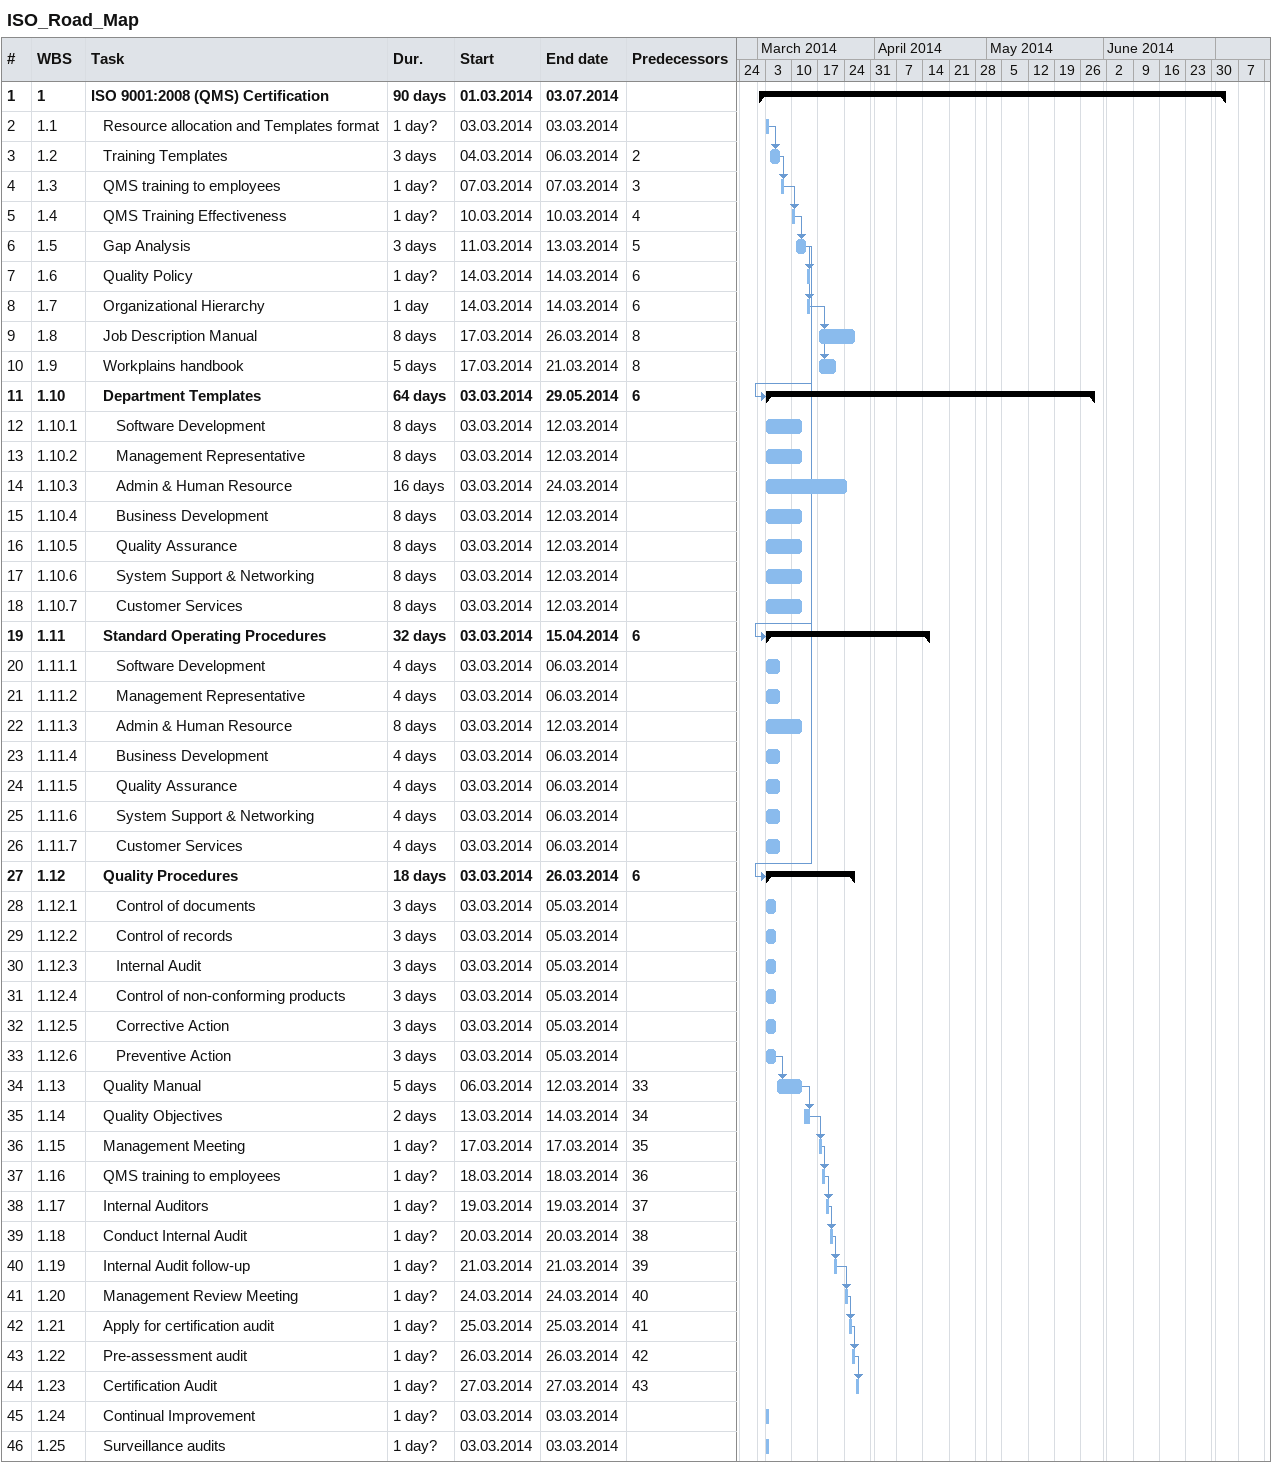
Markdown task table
ISO_Road_Map

| ID | WBS | Task | Duration | Start | Finish | Predecessors |
|---|---|---|---|---|---|---|
| 1 | 1 | **ISO 9001:2008 (QMS) Certification** | 90d | 2014-03-01 | 2014-07-03 |  |
| 2 | 1.1 | Resource allocation and Templates format | 1d? | 2014-03-03 | 2014-03-03 |  |
| 3 | 1.2 | Training Templates | 3d | 2014-03-04 | 2014-03-06 | 2 |
| 4 | 1.3 | QMS training to employees | 1d? | 2014-03-07 | 2014-03-07 | 3 |
| 5 | 1.4 | QMS Training Effectiveness | 1d? | 2014-03-10 | 2014-03-10 | 4 |
| 6 | 1.5 | Gap Analysis | 3d | 2014-03-11 | 2014-03-13 | 5 |
| 7 | 1.6 | Quality Policy | 1d? | 2014-03-14 | 2014-03-14 | 6 |
| 8 | 1.7 | Organizational Hierarchy | 1d | 2014-03-14 | 2014-03-14 | 6 |
| 9 | 1.8 | Job Description Manual | 8d | 2014-03-17 | 2014-03-26 | 8 |
| 10 | 1.9 | Workplains handbook | 5d | 2014-03-17 | 2014-03-21 | 8 |
| 11 | 1.10 | **Department Templates** | 64d | 2014-03-03 | 2014-05-29 | 6 |
| 12 | 1.10.1 | Software Development | 8d | 2014-03-03 | 2014-03-12 |  |
| 13 | 1.10.2 | Management Representative | 8d | 2014-03-03 | 2014-03-12 |  |
| 14 | 1.10.3 | Admin & Human Resource | 16d | 2014-03-03 | 2014-03-24 |  |
| 15 | 1.10.4 | Business Development | 8d | 2014-03-03 | 2014-03-12 |  |
| 16 | 1.10.5 | Quality Assurance | 8d | 2014-03-03 | 2014-03-12 |  |
| 17 | 1.10.6 | System Support & Networking | 8d | 2014-03-03 | 2014-03-12 |  |
| 18 | 1.10.7 | Customer Services | 8d | 2014-03-03 | 2014-03-12 |  |
| 19 | 1.11 | **Standard Operating Procedures** | 32d | 2014-03-03 | 2014-04-15 | 6 |
| 20 | 1.11.1 | Software Development | 4d | 2014-03-03 | 2014-03-06 |  |
| 21 | 1.11.2 | Management Representative | 4d | 2014-03-03 | 2014-03-06 |  |
| 22 | 1.11.3 | Admin & Human Resource | 8d | 2014-03-03 | 2014-03-12 |  |
| 23 | 1.11.4 | Business Development | 4d | 2014-03-03 | 2014-03-06 |  |
| 24 | 1.11.5 | Quality Assurance | 4d | 2014-03-03 | 2014-03-06 |  |
| 25 | 1.11.6 | System Support & Networking | 4d | 2014-03-03 | 2014-03-06 |  |
| 26 | 1.11.7 | Customer Services | 4d | 2014-03-03 | 2014-03-06 |  |
| 27 | 1.12 | **Quality Procedures** | 18d | 2014-03-03 | 2014-03-26 | 6 |
| 28 | 1.12.1 | Control of documents | 3d | 2014-03-03 | 2014-03-05 |  |
| 29 | 1.12.2 | Control of records | 3d | 2014-03-03 | 2014-03-05 |  |
| 30 | 1.12.3 | Internal Audit | 3d | 2014-03-03 | 2014-03-05 |  |
| 31 | 1.12.4 | Control of non-conforming products | 3d | 2014-03-03 | 2014-03-05 |  |
| 32 | 1.12.5 | Corrective Action | 3d | 2014-03-03 | 2014-03-05 |  |
| 33 | 1.12.6 | Preventive Action | 3d | 2014-03-03 | 2014-03-05 |  |
| 34 | 1.13 | Quality Manual | 5d | 2014-03-06 | 2014-03-12 | 33 |
| 35 | 1.14 | Quality Objectives | 2d | 2014-03-13 | 2014-03-14 | 34 |
| 36 | 1.15 | Management Meeting | 1d? | 2014-03-17 | 2014-03-17 | 35 |
| 37 | 1.16 | QMS training to employees | 1d? | 2014-03-18 | 2014-03-18 | 36 |
| 38 | 1.17 | Internal Auditors | 1d? | 2014-03-19 | 2014-03-19 | 37 |
| 39 | 1.18 | Conduct Internal Audit | 1d? | 2014-03-20 | 2014-03-20 | 38 |
| 40 | 1.19 | Internal Audit follow-up | 1d? | 2014-03-21 | 2014-03-21 | 39 |
| 41 | 1.20 | Management Review Meeting | 1d? | 2014-03-24 | 2014-03-24 | 40 |
| 42 | 1.21 | Apply for certification audit | 1d? | 2014-03-25 | 2014-03-25 | 41 |
| 43 | 1.22 | Pre-assessment audit | 1d? | 2014-03-26 | 2014-03-26 | 42 |
| 44 | 1.23 | Certification Audit | 1d? | 2014-03-27 | 2014-03-27 | 43 |
| 45 | 1.24 | Continual Improvement | 1d? | 2014-03-03 | 2014-03-03 |  |
| 46 | 1.25 | Surveillance audits | 1d? | 2014-03-03 | 2014-03-03 |  |
